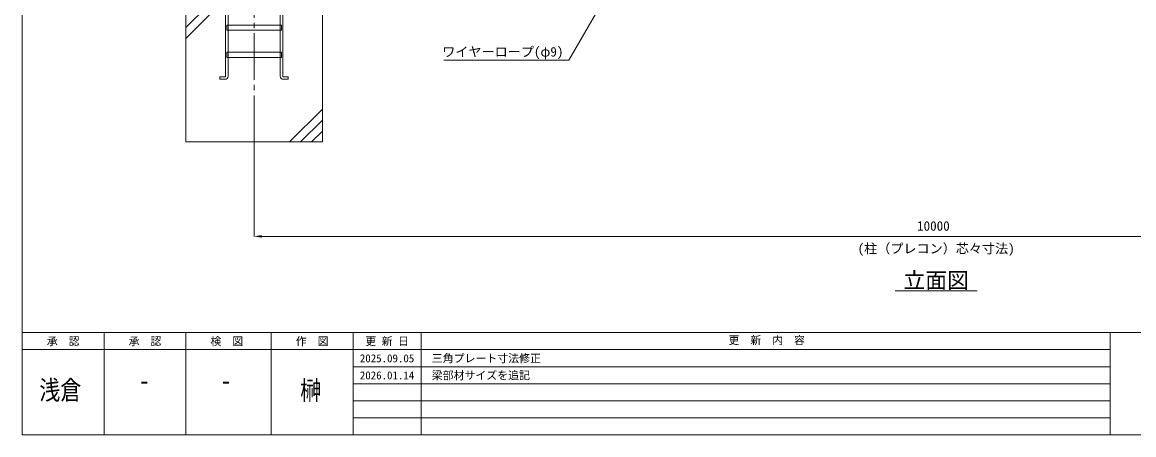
# Model space of a CAD drawing. Units: millimetres, scale not verified. Extents: x 54697 to 74822, y -14438 to 14438.
# Drawn here: x 54697 to 62846, y -14438 to -11409 of the extents above; entities that cross this region are included whole.
import ezdxf
from ezdxf.enums import TextEntityAlignment as Align

# ---------------------------------------------------------------- set-up
doc = ezdxf.new("R2010")
doc.units = ezdxf.units.MM
doc.header["$LTSCALE"] = 38
doc.linetypes.add('CHAIN2', pattern=[12, 9, -1, 1, -1])
doc.linetypes.add('DASHED1', pattern=[1.8, 1.2, -0.6])
for name, color, linetype, lineweight in [('0-9_基礎工事用PCA大', 7, 'Continuous', 18), ('0-A_図面枠', 7, 'Continuous', 18), ('0-B_寸法', 3, 'Continuous', 18), ('1-4_通芯', 1, 'CHAIN2', 18), ('1-9_文字', 7, 'Continuous', 18)]:
    doc.layers.add(name, color=color, linetype=linetype, lineweight=lineweight)
doc.styles.add('ＭＳ ゴシック', font='')
doc.styles.get('ＭＳ ゴシック').set_extended_font_data('MS Gothic')

msp = doc.modelspace()

# ---------------------------------------------------------------- linework, layer by layer
at = {"layer": '0-9_基礎工事用PCA大'}
for p, q in [((55897.41, -11527.5), (56137.41, -11287.5)), ((55897.41, -11447.49), (56057.4, -11287.5)), ((56206.92, -11467.5), (56206.92, -11629.5)), ((56587.89, -11467.5), (56587.89, -11629.5)), ((56206.92, -11667.51), (56206.92, -11804.49)), ((56587.89, -11667.51), (56587.89, -11804.49)), ((56897.4, -12047.49), (56657.4, -12287.49)), ((56897.4, -12127.5), (56737.41, -12287.49)), ((56897.4, -12207.51), (56817.39, -12287.49))]:
    msp.add_line(p, q, dxfattribs=at)
at = {"layer": '0-9_基礎工事用PCA大', "color": 4, "linetype": 'DASHED1', "lineweight": 9}
for p, q in [((56206.92, -11429.49), (56206.92, -11467.5)), ((56587.89, -11429.49), (56587.89, -11467.5)), ((56206.92, -11629.5), (56206.92, -11667.51)), ((56587.89, -11629.5), (56587.89, -11667.51))]:
    msp.add_line(p, q, dxfattribs=at)
at = {"layer": '0-9_基礎工事用PCA大'}
for points in [[(56187.87, -11804.46), (56187.87, -11227.5), (56206.92, -11227.5), (56206.92, -11429.49)], [(56606.91, -11804.46), (56606.91, -11227.5), (56587.89, -11227.5), (56587.89, -11429.49)], [(56183.91, -11827.5), (56146.92, -11827.5), (56146.92, -11808.45), (56183.88, -11808.45)], [(56610.87, -11827.5), (56647.89, -11827.5), (56647.89, -11808.45), (56610.93, -11808.45)]]:
    msp.add_lwpolyline(points, dxfattribs=at)
for points in [[(55897.41, -12287.49), (56897.4, -12287.49), (56897.4, -11287.5), (55897.41, -11287.5)], [(56197.41, -11429.49), (56597.4, -11429.49), (56597.4, -11467.5), (56197.41, -11467.5)], [(56197.41, -11629.5), (56597.4, -11629.5), (56597.4, -11667.51), (56197.41, -11667.51)]]:
    msp.add_lwpolyline(points, close=True, dxfattribs=at)
for centre, radius, start, end in [((56183.88, -11804.46), 3.99, 270, 0), ((56183.91, -11804.49), 23.01, 270, 0), ((56610.87, -11804.49), 23.01, 180, 270), ((56610.93, -11804.46), 3.99, 180, 270)]:
    msp.add_arc(centre, radius, start, end, dxfattribs=at)
at = {"layer": '0-A_図面枠'}
for p, q in [((54697.41, -13687.5), (74822.4, -13687.5)), ((55297.41, -13687.5), (55297.41, -14437.5)), ((55897.41, -13687.5), (55897.41, -14437.5)), ((56522.4, -13687.5), (56522.4, -14437.5)), ((57122.4, -13687.5), (57122.4, -14437.5)), ((57622.41, -13687.5), (57622.41, -14437.5)), ((62672.4, -13687.5), (62672.4, -14437.5)), ((54697.41, -13812.51), (62672.4, -13812.51)), ((57122.4, -13937.49), (62672.4, -13937.49)), ((57122.4, -14062.5), (62672.4, -14062.5)), ((57122.4, -14187.51), (62672.4, -14187.51)), ((57122.4, -14312.49), (62672.4, -14312.49))]:
    msp.add_line(p, q, dxfattribs=at)
msp.add_lwpolyline([(54697.41, -562.5), (74822.4, -562.5), (74822.4, -14437.5), (54697.41, -14437.5)], close=True, dxfattribs=at)
at = {"layer": '0-B_寸法'}
for p, q in [((56397.39, -12288.51), (56397.39, -12981.96)), ((66342.39, -12980.97), (56452.41, -12980.97))]:
    msp.add_line(p, q, dxfattribs=at)
at = {"layer": '0-B_寸法', "color": 91}
msp.add_solid([(56452.41, -12971.79), (56397.39, -12980.97), (56452.41, -12990.12)], dxfattribs=at)
at = {"layer": '1-4_通芯'}
msp.add_line((56397.39, -12287.49), (56397.39, -10375.5), dxfattribs=at)
at = {"layer": '1-9_文字'}
for p, q in [((58960.32, -11242.5), (58703.4, -11687.49)), ((57789.27, -11687.49), (58703.04, -11687.49)), ((58703.4, -11687.49), (58703.04, -11687.49)), ((61097.4, -13380.96), (61697.4, -13380.96))]:
    msp.add_line(p, q, dxfattribs=at)

# ---------------------------------------------------------------- texts
at = {"layer": '0-A_図面枠', "style": 'ＭＳ ゴシック'}
for s, p in [('承\u3000認', (54877.41, -13797.99)), ('承\u3000認', (55477.41, -13797.99)), ('検\u3000図', (56077.41, -13797.99)), ('作\u3000図', (56702.4, -13797.99)), ('更 新 日', (57212.4, -13797.99)), ('更\u3000新\u3000内\u3000容', (59875.02, -13790.31)), ('2025.09.05', (57172.41, -13923)), ('三角プレート寸法修正 ', (57699.6, -13923)), ('2026.01.14', (57172.41, -14048.01)), ('梁部材サイズを追記', (57699.6, -14048.01))]:
    msp.add_text(s, height=58.65, dxfattribs=at).set_placement(p, align=Align.BOTTOM_LEFT)
at = {"layer": '0-A_図面枠', "style": 'ＭＳ ゴシック', "width": 0.8}
for s, p in [('浅倉', (54822.84, -14222.19)), ('-', (55553.76, -14151.03)), ('-', (56153.76, -14151.03)), ('榊', (56735.13, -14223.9))]:
    msp.add_text(s, height=140.8, dxfattribs=at).set_placement(p, align=Align.BOTTOM_LEFT)
at = {"layer": '0-B_寸法', "style": 'ＭＳ ゴシック'}
for s, p in [('10000', (61257.21, -12960.57)), ('(柱（プレコン）芯々寸法)', (60821.4, -13126.56))]:
    msp.add_text(s, height=70.38, dxfattribs=at).set_placement(p, align=Align.BOTTOM_LEFT)
at = {"layer": '1-9_文字', "style": 'ＭＳ ゴシック'}
for s, height, p in [('ワイヤーロープ(φ9)', 70.38, (57776.46, -11682.09)), ('立面図', 117.3, (61157.4, -13396.95))]:
    msp.add_text(s, height=height, dxfattribs=at).set_placement(p, align=Align.BOTTOM_LEFT)

doc.saveas('drawing.dxf')
